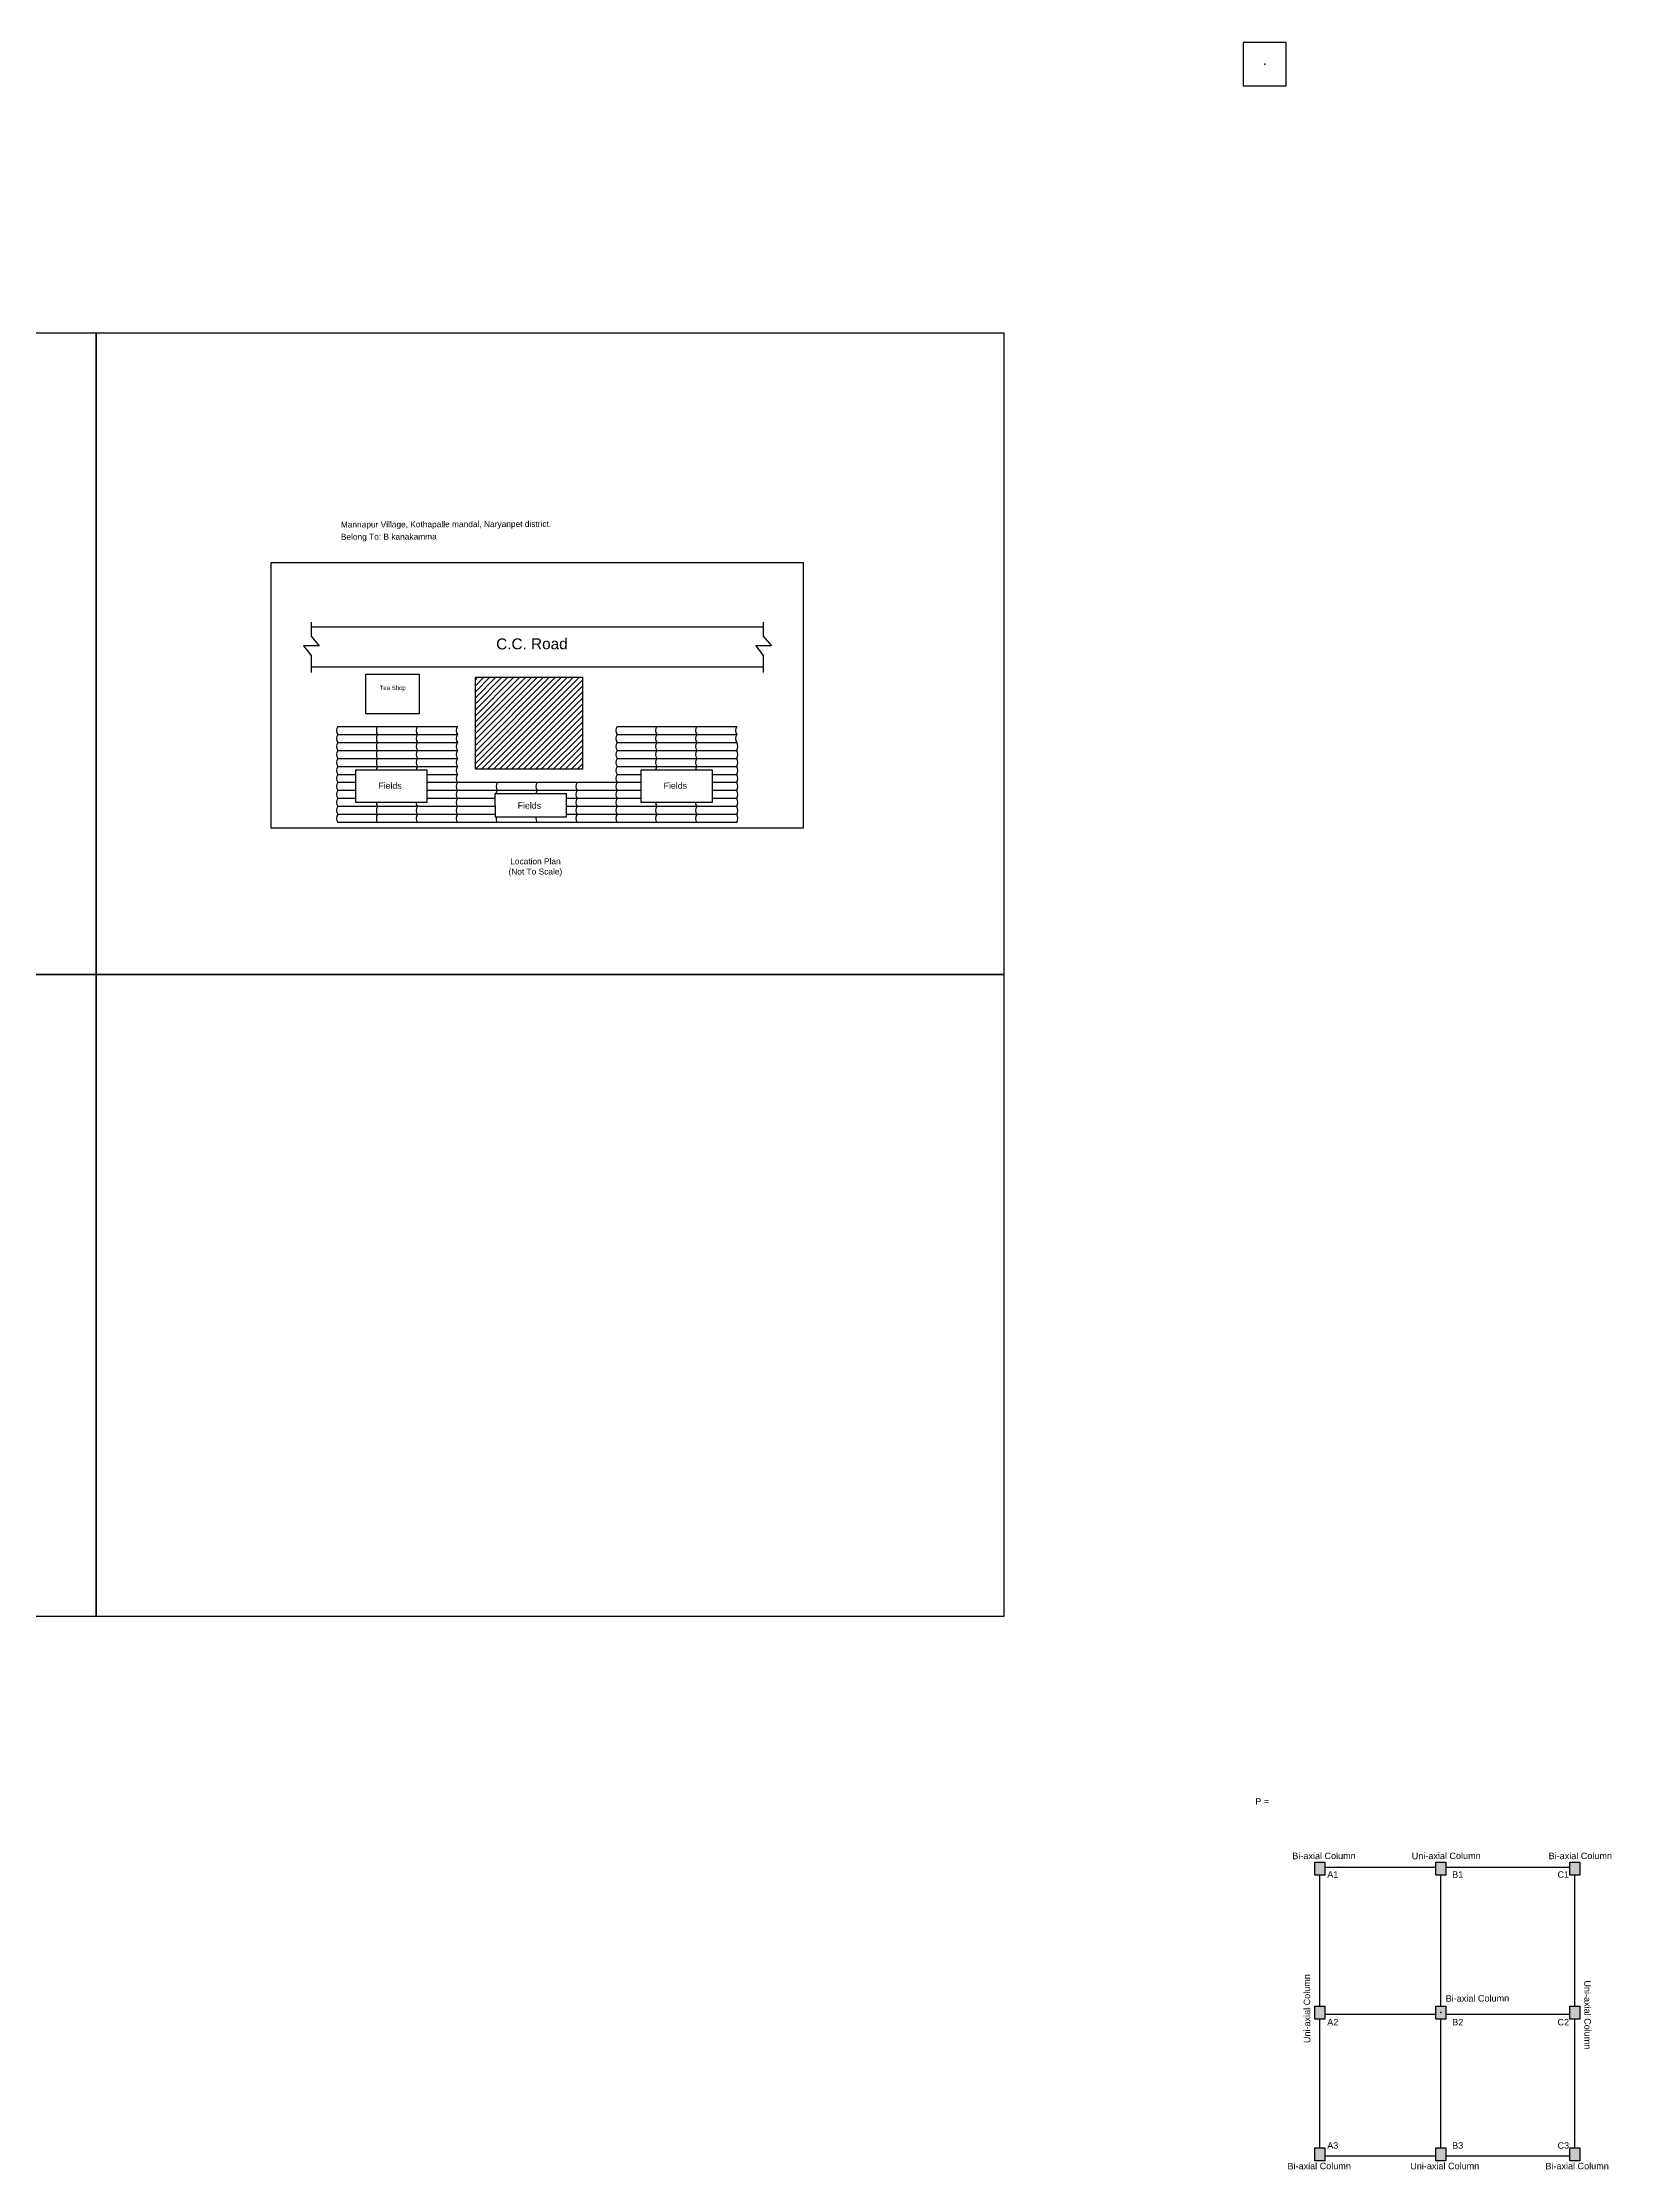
# Model space of a CAD drawing. Header units: millimetres. Extents: x 0 to 454357, y 0 to 194260.
# Drawn here: x 103761 to 140054, y 16901 to 66117 of the extents above; entities that cross this region are included whole.
import ezdxf

# ---------------------------------------------------------------- set-up
doc = ezdxf.new("R2010")
doc.units = ezdxf.units.MM
doc.layers.add('C-C', color=160, linetype='Continuous')
doc.styles.get("Standard").update_dxf_attribs({"font": 'arial.ttf'})

msp = doc.modelspace()

# ---------------------------------------------------------------- hatches: boundary and pattern name
h = msp.add_hatch()
h.set_pattern_fill('ANSI31', color=256, scale=30.767316)
h.set_pattern_definition([(45, (104349.59, 11276.725), (-69.0746, 69.0746), [])])
h.paths.add_polyline_path([(113772.5, 51428.6), (113772.5, 49302.6), (116249.3, 49302.6), (116249.3, 51428.6)])
at = {"layer": 'C-C'}
h = msp.add_hatch(color=0, dxfattribs=at)
h.dxf.hatch_style = 1
h.paths.add_polyline_path([(133304.8, 24012.1), (133189.8, 24012.1), (133189.8, 23897.1), (133304.8, 23897.1)])
h.paths.add_polyline_path([(133419.8, 24012.1), (133304.8, 24012.1), (133304.8, 23897.1), (133419.8, 23897.1)])
h.paths.add_polyline_path([(133419.8, 23897.1), (133304.8, 23897.1), (133304.8, 23712.1), (133419.8, 23712.1)])
h.paths.add_polyline_path([(133304.8, 23897.1), (133189.8, 23897.1), (133189.8, 23712.1), (133304.8, 23712.1)])
h.paths.add_polyline_path([(136219.8, 24012.1), (136105, 24012.1), (136105, 23897.1), (136219.8, 23897.1)])
h.paths.add_polyline_path([(136105, 24012.1), (135989.8, 24012.1), (135989.8, 23897.1), (136105, 23897.1)])
h.paths.add_polyline_path([(136105, 23897.1), (135989.8, 23897.1), (135989.8, 23712.1), (136105, 23712.1)])
h.paths.add_polyline_path([(136219.8, 23897.1), (136105, 23897.1), (136105, 23712.1), (136219.8, 23712.1)])
h.paths.add_polyline_path([(139319.8, 23897.1), (139204.8, 23897.1), (139204.8, 23712.1), (139319.8, 23712.1)])
h.paths.add_polyline_path([(139319.8, 24012.1), (139204.8, 24012.1), (139204.8, 23897.1), (139319.8, 23897.1)])
h.paths.add_polyline_path([(139204.8, 24012.1), (139089.8, 24012.1), (139089.8, 23897.1), (139204.8, 23897.1)])
h.paths.add_polyline_path([(139204.8, 23897.1), (139089.8, 23897.1), (139089.8, 23712.1), (139204.8, 23712.1)])
h.paths.add_polyline_path([(133304.8, 20682.1), (133189.8, 20682.1), (133189.8, 20497.1), (133304.8, 20497.1)])
h.paths.add_polyline_path([(133304.8, 20497.1), (133189.8, 20497.1), (133189.8, 20382.1), (133304.8, 20382.1)])
h.paths.add_polyline_path([(133419.8, 20497.1), (133304.8, 20497.1), (133304.8, 20382.1), (133419.8, 20382.1)])
h.paths.add_polyline_path([(133419.8, 20682.1), (133304.8, 20682.1), (133304.8, 20497.1), (133419.8, 20497.1)])
h.paths.add_polyline_path([(136105, 20682.1), (135989.8, 20682.1), (135989.8, 20497.1), (136105, 20497.1)])
h.paths.add_polyline_path([(136105, 20497.1), (135989.8, 20497.1), (135989.8, 20382.1), (136105, 20382.1)])
h.paths.add_polyline_path([(136219.8, 20497.1), (136105, 20497.1), (136105, 20382.1), (136219.8, 20382.1)])
h.paths.add_polyline_path([(136219.8, 20682.1), (136105, 20682.1), (136105, 20497.1), (136219.8, 20497.1)])
h.paths.add_polyline_path([(139319.8, 20497.1), (139204.8, 20497.1), (139204.8, 20382.1), (139319.8, 20382.1)])
h.paths.add_polyline_path([(139204.8, 20497.1), (139089.8, 20497.1), (139089.8, 20382.1), (139204.8, 20382.1)])
h.paths.add_polyline_path([(139204.8, 20682.1), (139089.8, 20682.1), (139089.8, 20497.1), (139204.8, 20497.1)])
h.paths.add_polyline_path([(139319.8, 20682.1), (139204.8, 20682.1), (139204.8, 20497.1), (139319.8, 20497.1)])
h.paths.add_polyline_path([(139319.8, 17217.1), (139204.8, 17217.1), (139204.8, 17102.1), (139319.8, 17102.1)])
h.paths.add_polyline_path([(139319.8, 17402.1), (139204.8, 17402.1), (139204.8, 17217.1), (139319.8, 17217.1)])
h.paths.add_polyline_path([(139204.8, 17217.1), (139089.8, 17217.1), (139089.8, 17102.1), (139204.8, 17102.1)])
h.paths.add_polyline_path([(139204.8, 17402.1), (139089.8, 17402.1), (139089.8, 17217.1), (139204.8, 17217.1)])
h.paths.add_polyline_path([(136219.3, 17217.1), (136105, 17217.1), (136105, 17102.1), (136219.3, 17102.1)])
h.paths.add_polyline_path([(136105, 17217.1), (135989.3, 17217.1), (135989.3, 17102.1), (136105, 17102.1)])
h.paths.add_polyline_path([(136105, 17402.1), (135989.3, 17402.1), (135989.3, 17217.1), (136105, 17217.1)])
h.paths.add_polyline_path([(136219.3, 17402.1), (136105, 17402.1), (136105, 17217.1), (136219.3, 17217.1)])
h.paths.add_polyline_path([(133304.8, 17217.1), (133189.8, 17217.1), (133189.8, 17102.1), (133304.8, 17102.1)])
h.paths.add_polyline_path([(133304.8, 17402.1), (133189.8, 17402.1), (133189.8, 17217.1), (133304.8, 17217.1)])
h.paths.add_polyline_path([(133419.8, 17402.1), (133304.8, 17402.1), (133304.8, 17217.1), (133419.8, 17217.1)])
h.paths.add_polyline_path([(133419.8, 17217.1), (133304.8, 17217.1), (133304.8, 17102.1), (133419.8, 17102.1)])

# ---------------------------------------------------------------- linework, layer by layer
for p, q in [((109049.7, 54088.1), (121356.6, 54088.1)), ((109049.7, 47934.6), (109049.7, 54088.1)), ((121356.6, 54088.1), (121356.6, 47934.6)), ((109972.7, 52597.8), (120433.6, 52597.8)), ((109972.7, 51674.7), (120433.6, 51674.7)), ((111241.7, 51503.3), (112472.3, 51503.3)), ((111241.7, 50580.3), (111241.7, 51503.3)), ((112472.3, 51503.3), (112472.3, 50580.3)), ((110588.1, 50287.1), (113357.1, 50287.1)), ((112472.3, 50580.3), (111241.7, 50580.3)), ((117049.2, 50287.1), (119818.3, 50287.1)), ((110588.1, 50102.5), (113357.1, 50102.5)), ((110588.1, 49917.9), (113357.1, 49917.9)), ((110588.1, 49733.3), (113357.1, 49733.3)), ((117049.2, 50102.5), (119818.3, 50102.5)), ((117049.2, 49917.9), (119818.3, 49917.9)), ((117049.2, 49733.3), (119818.3, 49733.3)), ((110588.1, 49548.7), (113357.1, 49548.7)), ((110588.1, 49364.1), (113357.1, 49364.1)), ((117049.2, 49548.7), (119818.3, 49548.7)), ((117049.2, 49364.1), (119818.3, 49364.1)), ((110588.1, 49179.5), (111008.7, 49179.5)), ((111008.7, 48994.9), (110588.1, 48994.9)), ((111008.7, 48810.3), (110588.1, 48810.3)), ((112647.5, 49179.5), (113357.1, 49179.5)), ((117608.9, 48994.9), (112647.5, 48994.9)), ((117608.9, 48810.3), (112647.5, 48810.3)), ((117049.2, 49179.5), (117608.9, 49179.5)), ((119247.7, 49179.5), (119818.3, 49179.5)), ((119818.3, 48994.9), (119247.7, 48994.9)), ((119818.3, 48810.3), (119247.7, 48810.3)), ((111008.7, 48625.7), (110588.1, 48625.7)), ((114234.7, 48441.1), (110588.1, 48441.1)), ((114235.5, 48256.5), (110588.1, 48256.5)), ((114233.9, 48625.7), (112647.5, 48625.7)), ((117608.9, 48625.7), (115872.7, 48625.7)), ((119818.3, 48441.1), (115873.5, 48441.1)), ((119818.3, 48256.5), (115874.3, 48256.5)), ((119818.3, 48625.7), (119247.7, 48625.7)), ((121356.6, 47934.6), (109049.7, 47934.6)), ((119818.3, 48071.9), (110588.1, 48071.9))]:
    msp.add_line(p, q)
for points in [[(131532.6, 65116.7), (132532.6, 65116.7), (132532.6, 66116.7), (131532.6, 66116.7)], [(84000, 44550), (84000, 59400), (105000, 59400), (105000, 44550), (84000, 44550)], [(105000, 44550), (105000, 59400), (126000, 59400), (126000, 44550), (105000, 44550)], [(116249.3, 51428.6), (116249.3, 49302.6), (113772.5, 49302.6), (113772.5, 51428.6)], [(111008.7, 49285), (112647.5, 49285), (112647.5, 48533.4), (111008.7, 48533.4)], [(117608.9, 49285), (119247.7, 49285), (119247.7, 48533.4), (117608.9, 48533.4)], [(114233.5, 48737.6), (115872.2, 48737.6), (115874.6, 48192), (114235.8, 48192)], [(84000, 29700), (84000, 44550), (105000, 44550), (105000, 29700), (84000, 29700)], [(105000, 29700), (105000, 44550), (126000, 44550), (126000, 29700), (105000, 29700)], [(133419.8, 24012.1), (133419.8, 23712.1), (133189.8, 23712.1), (133189.8, 24012.1)], [(136219.8, 24012.1), (136219.8, 23712.1), (135989.8, 23712.1), (135989.8, 24012.1)], [(139319.8, 24012.1), (139319.8, 23712.1), (139089.8, 23712.1), (139089.8, 24012.1)], [(133419.8, 20682.1), (133419.8, 20382.1), (133189.8, 20382.1), (133189.8, 20682.1)], [(136219.8, 20682.1), (136219.8, 20382.1), (135989.8, 20382.1), (135989.8, 20682.1)], [(139319.8, 20682.1), (139319.8, 20382.1), (139089.8, 20382.1), (139089.8, 20682.1)], [(133419.8, 17402.1), (133419.8, 17102.1), (133189.8, 17102.1), (133189.8, 17402.1)], [(136219.3, 17402.1), (136219.3, 17102.1), (135989.3, 17102.1), (135989.3, 17402.1)], [(139319.8, 17402.1), (139319.8, 17102.1), (139089.8, 17102.1), (139089.8, 17402.1)]]:
    msp.add_lwpolyline(points, close=True)
for points in [[(109972.8, 52701.1), (109972.8, 52377.2), (110162.7, 52156.7), (109796.7, 52156.7), (109972.8, 51933.3), (109972.7, 51542.5)], [(120433.6, 52701.1), (120433.6, 52377.2), (120623.5, 52156.7), (120257.5, 52156.7), (120433.6, 51933.3), (120433.5, 51542.5)]]:
    msp.add_lwpolyline(points)
for centre, start, end in [((110719.5, 50194.8), 144.9258, 215.0742), ((111642.6, 50194.8), 144.9258, 215.0742), ((112565.6, 50194.8), 144.9258, 215.0742), ((113488.6, 50194.8), 144.9258, 215.0742), ((117180.7, 50194.8), 144.9258, 215.0742), ((118103.7, 50194.8), 144.9258, 215.0742), ((119026.7, 50194.8), 144.9258, 215.0742), ((119949.7, 50194.8), 144.9258, 215.0742), ((110719.5, 50010.2), 144.9258, 215.0742), ((110719.5, 49825.6), 144.9258, 215.0742), ((110719.5, 49641), 144.9258, 215.0742), ((111642.6, 50010.2), 144.9258, 215.0742), ((111642.6, 49825.6), 144.9258, 215.0742), ((111642.6, 49641), 144.9258, 215.0742), ((112565.6, 50010.2), 144.9258, 215.0742), ((112565.6, 49825.6), 144.9258, 215.0742), ((112565.6, 49641), 144.9258, 215.0742), ((113488.6, 50010.2), 144.9258, 215.0742), ((113488.6, 49825.6), 144.9258, 215.0742), ((113488.6, 49641), 144.9258, 215.0742), ((117180.7, 50010.2), 144.9258, 215.0742), ((117180.7, 49825.6), 144.9258, 215.0742), ((117180.7, 49641), 144.9258, 215.0742), ((118103.7, 50010.2), 144.9258, 215.0742), ((118103.7, 49825.6), 144.9258, 215.0742), ((118103.7, 49641), 144.9258, 215.0742), ((119026.7, 50010.2), 144.9258, 215.0742), ((119026.7, 49825.6), 144.9258, 215.0742), ((119026.7, 49641), 144.9258, 215.0742), ((119949.7, 50010.2), 144.9258, 215.0742), ((119686.8, 49825.6), 324.9258, 35.0742), ((119686.8, 49641), 324.9258, 35.0742), ((110719.5, 49456.4), 144.9258, 215.0742), ((110719.5, 49271.8), 144.9258, 215.0742), ((111642.6, 49456.4), 144.9258, 215.0742), ((111642.6, 49271.8), 144.9258, 175.28021), ((112565.6, 49456.4), 144.9258, 215.0742), ((112565.6, 49271.8), 144.9258, 175.28021), ((113488.6, 49456.4), 144.9258, 215.0742), ((113488.6, 49271.8), 144.9258, 215.0742), ((117180.7, 49456.4), 144.9258, 215.0742), ((117180.7, 49271.8), 144.9258, 215.0742), ((118103.7, 49456.4), 144.9258, 215.0742), ((118103.7, 49271.8), 144.9258, 175.28021), ((119026.7, 49456.4), 144.9258, 215.0742), ((119026.7, 49271.8), 144.9258, 175.28021), ((119686.8, 49456.4), 324.9258, 35.0742), ((119686.8, 49271.8), 324.9258, 35.0742), ((110719.5, 49087.2), 144.9258, 215.0742), ((110719.5, 48902.6), 144.9258, 215.0742), ((110719.5, 48718), 144.9258, 215.0742), ((113488.6, 49087.2), 144.9258, 215.0742), ((113488.6, 48902.6), 144.9258, 215.0742), ((113488.6, 48718), 144.9258, 215.0742), ((114411.6, 48902.6), 144.9258, 215.0742), ((114411.6, 48718), 144.9258, 173.0068), ((115334.6, 48902.6), 144.9258, 215.0742), ((115334.6, 48718), 144.9258, 173.0068), ((116257.7, 48902.6), 144.9258, 215.0742), ((116257.7, 48718), 144.9258, 215.0742), ((117180.7, 49087.2), 144.9258, 215.0742), ((117180.7, 48902.6), 144.9258, 215.0742), ((117180.7, 48718), 144.9258, 215.0742), ((119686.8, 49087.2), 324.9258, 35.0742), ((119686.8, 48902.6), 324.9258, 35.0742), ((119686.8, 48718), 324.9258, 35.0742), ((110719.5, 48533.4), 144.9258, 215.0742), ((110719.5, 48348.8), 144.9258, 215.0742), ((110719.5, 48164.2), 144.9258, 215.0742), ((111642.6, 48533.4), 180, 215.0742), ((111642.6, 48348.8), 144.9258, 215.0742), ((111642.6, 48164.2), 144.9258, 215.0742), ((112565.6, 48533.4), 180, 215.0742), ((112565.6, 48348.8), 144.9258, 215.0742), ((112565.6, 48164.2), 144.9258, 215.0742), ((113488.6, 48533.4), 144.9258, 215.0742), ((113488.6, 48348.8), 144.9258, 215.0742), ((113488.6, 48164.2), 144.9258, 215.0742), ((116257.7, 48533.4), 144.9258, 215.0742), ((116257.7, 48348.8), 144.9258, 215.0742), ((116257.7, 48164.2), 144.9258, 215.0742), ((117180.7, 48533.4), 144.9258, 215.0742), ((117180.7, 48348.8), 144.9258, 215.0742), ((117180.7, 48164.2), 144.9258, 215.0742), ((118103.7, 48533.4), 180, 215.0742), ((118103.7, 48348.8), 144.9258, 215.0742), ((118103.7, 48164.2), 144.9258, 215.0742), ((119026.7, 48533.4), 180, 215.0742), ((119026.7, 48348.8), 144.9258, 215.0742), ((119026.7, 48164.2), 144.9258, 215.0742), ((119686.8, 48533.4), 324.9258, 35.0742), ((119686.8, 48348.8), 324.9258, 35.0742), ((119686.8, 48164.2), 324.9258, 35.0742), ((114411.6, 48164.2), 170.02716, 215.0742), ((115334.6, 48164.2), 170.02716, 215.0742)]:
    msp.add_arc(centre, 160.6, start, end)
msp.add_point((132032.6, 65616.7))
at = {"layer": 'C-C', "color": 0, "ltscale": 10}
for p, q in [((133304.8, 20682.1), (133304.8, 23712.1)), ((133419.8, 23897.1), (135989.8, 23897.1)), ((136105, 20682.1), (136105, 23712.1)), ((136219.8, 23897.1), (139089.8, 23897.1)), ((139204.8, 20682.1), (139204.8, 23712.1)), ((133304.8, 17402.1), (133304.8, 20382.1)), ((133419.8, 20497.1), (135989.8, 20497.1)), ((136105, 17402.1), (136105, 20382.1)), ((136219.8, 20497.1), (139089.8, 20497.1)), ((139204.8, 17402.1), (139204.8, 20382.1)), ((133419.8, 17217.1), (135989.3, 17217.1)), ((136219.3, 17217.1), (139089.8, 17217.1))]:
    msp.add_line(p, q, dxfattribs=at)
at = {"layer": 'C-C'}
msp.add_point((136104.8, 20532.1), dxfattribs=at)

# ---------------------------------------------------------------- texts
for s, height, rotation, p in [('Mannapur Village, Kothapalle mandal, Naryanpet district.', 138.039, 0.17556, (110660.8, 54894.3)), ('Belong To: B kanakamma', 138.039, 0.17556, (110660.8, 54611.1)), ('C.C. Road', 253.35, 0.17556, (114255.5, 52074)), ('Tea Shop', 99.01, 0.17556, (111561.1, 51135.1)), ('Fields', 145.78, 0.17556, (111526.3, 48848.4)), ('Fields', 145.78, 0.17556, (118126.5, 48848.4)), ('Fields', 145.78, 0.17556, (114751, 48386.9)), ('Location Plan ', 138.039, 0.17556, (114578.7, 47100.2)), ('(Not To Scale)', 138.039, 0.17556, (114539.2, 46862.6)), ('P = ', 150, 0.17556, (131814.7, 25341.5)), ('Bi-axial Column', 150, 0.17556, (132671, 24080.4)), ('Uni-axial Column', 150, 0.17556, (135433.5, 24080.4)), ('Bi-axial Column', 150, 0.17556, (138600, 24080.4)), ('A1', 150, 0.17556, (133479.2, 23650.8)), ('B1', 150, 0.17556, (136369.6, 23650.8)), ('C1', 150, 0.17556, (138805.8, 23650.8)), ('Uni-axial Column', 150, 90.17556, (133087.4, 19825.7)), ('Uni-axial Column', 150, 270.17556, (139423.9, 21275.8)), ('Bi-axial Column', 150, 0.17556, (136219.8, 20784)), ('A2', 150, 0.17556, (133479.2, 20234.1)), ('B2', 150, 0.17556, (136369.6, 20234.1)), ('C2', 150, 0.17556, (138805.8, 20234.1)), ('A3', 150, 0.17556, (133479.2, 17380.3)), ('B3', 150, 0.17556, (136369.6, 17380.3)), ('C3', 150, 0.17556, (138805.8, 17380.3)), ('Bi-axial Column', 150, 0.17556, (132559.5, 16903.1)), ('Uni-axial Column', 150, 0.17556, (135399.5, 16903.1)), ('Bi-axial Column', 150, 0.17556, (138525.3, 16903.1))]:
    msp.add_text(s, height=height, rotation=rotation).set_placement(p)

doc.saveas('drawing.dxf')
